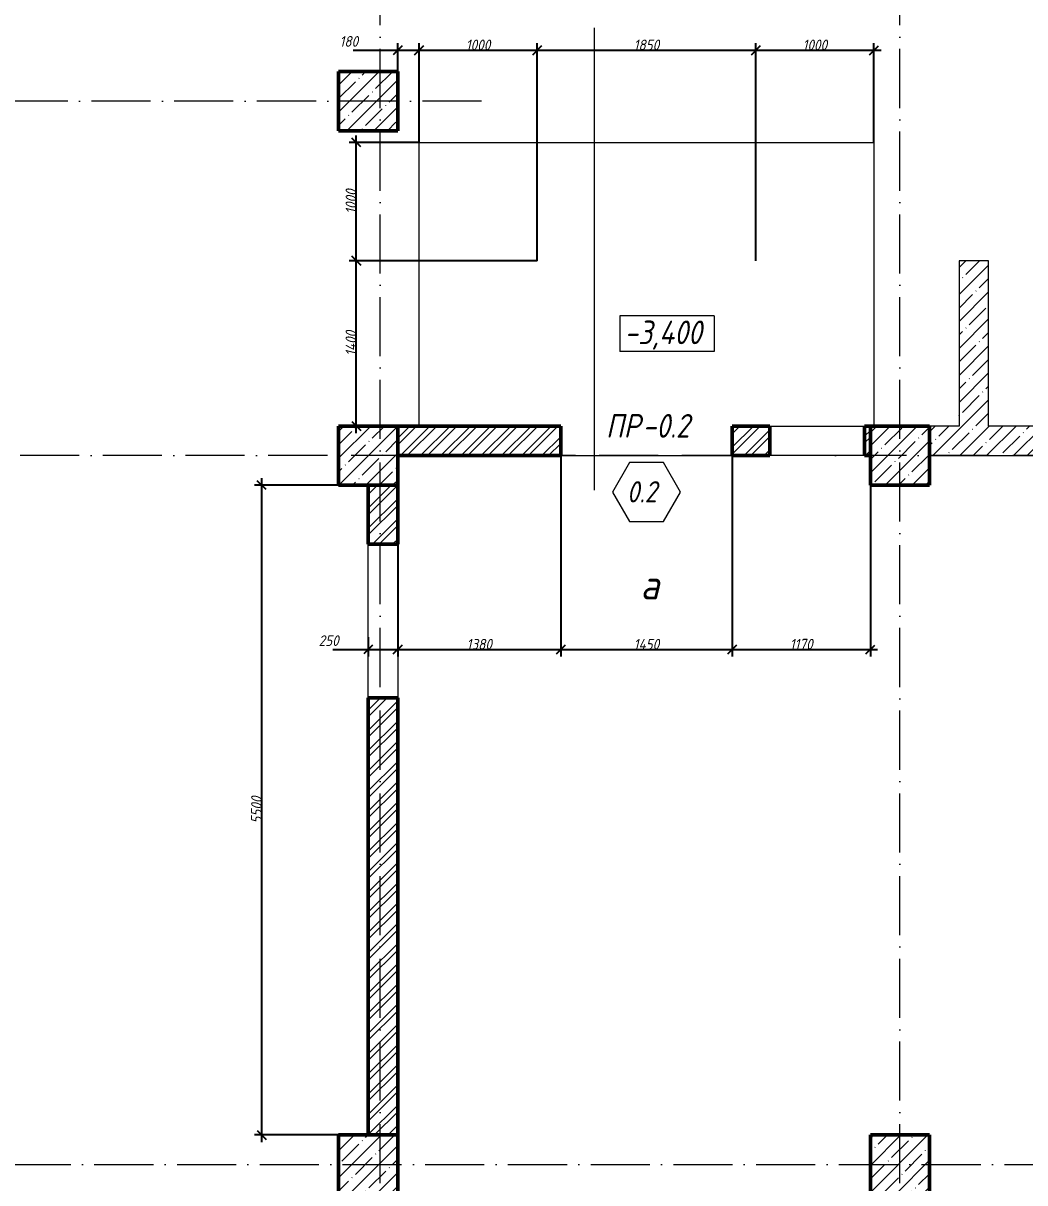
# Model space of a CAD drawing. Header units: millimetres. Extents: x -12989 to 629078, y -109036 to 555275.
# Drawn here: x 516069 to 524545, y 454454 to 464269 of the extents above; entities that cross this region are included whole.
import ezdxf

# ---------------------------------------------------------------- set-up
doc = ezdxf.new("R2010")
doc.units = ezdxf.units.MM
doc.linetypes.add('200_ШТРИХ_ш1п0_6_', pattern=[160, 100, -60])
doc.linetypes.add('50_200_ШТРИХ_1Т_ш5_п1_п1_', pattern=[700, 500, -100, 0, -100])
for name, color, linetype, lineweight in [('A-____-____-DIMS', 7, 'Continuous', 9), ('A-____-NOTE-TEXT', 7, 'Continuous', 9), ('A-DOOR-____-IDEN', 7, 'Continuous', 9), ('A-FLOR-____-OTLN', 7, 'Continuous', 9), ('A-GENM-____-IDEN', 7, 'Continuous', 9), ('A-GENM-____-OTLN', 7, 'Continuous', 9), ('A-WALL-____-MCUT-1', 7, 'Continuous', 9), ('A-WALL-____-MCUT-2', 7, 'Continuous', 50), ('A-WALL-____-PATT-1', 7, 'Continuous', 9), ('G-____-____-DIMS', 7, 'Continuous', 9), ('S-COLS-____-MCUT', 7, 'Continuous', 50), ('S-COLS-____-OTLN', 7, 'Continuous', 9), ('S-GRID-____-OTLN-1', 7, '50_200_ШТРИХ_1Т_ш5_п1_п1_', 9)]:
    doc.layers.add(name, color=color, linetype=linetype, lineweight=lineweight)
for name, color, linetype, lineweight, true_color in [('A-DETL-GENF-OTLN-4', 9, '200_ШТРИХ_ш1п0_6_', 9, 0x808080), ('A-DETL-GENF-OTLN-5', 7, 'Continuous', 5, 0xc0c0c0), ('A-WALL-____-OTLN-1', 7, 'Continuous', 9, 0x800000), ('A-WALL-____-PATT-2', 7, 'Continuous', 9, 0x787878)]:
    doc.layers.add(name, color=color, linetype=linetype, lineweight=lineweight, true_color=true_color)
doc.styles.add('ISOCPEUR_I', font='isocpeui.ttf', dxfattribs={"width": 0.9, "height": 2.5})
doc.styles.add('ISOCPEUR_I_2', font='isocpeui.ttf', dxfattribs={"width": 0.85, "height": 2.3})
doc.styles.add('ISOCPEUR_I_6', font='isocpeui.ttf', dxfattribs={"width": 0.85, "height": 3.5})
doc.styles.add('ISOCPEUR_I_7', font='isocpeui.ttf', dxfattribs={"width": 0.9, "height": 90})
doc.dimstyles.new('ISO-1_8_0_9К_СРЕДНИЙ_Кладочные', dxfattribs={"dimscale": 304.8, "dimtxt": 89.638306, "dimasz": 0.246063, "dimexe": 0.19685, "dimexo": 0, "dimgap": 0, "dimtad": 1, "dimdec": 3, "dimrnd": 0.001, "dimdsep": 46, "dimtxsty": 'ISOCPEUR_I_7', "dimblk1": 'OBLIQUE', "dimblk2": 'OBLIQUE', "dimsah": 1, "dimcen": 0.09, "dimdle": 0.19685, "dimazin": 0, "dimtfac": 1, "dimtdec": 4, "dimtix": 1, "dimtmove": 2, "dimatfit": 3, "dimfxl": 1, "dimtvp": 1, "dimtolj": 1, "dimtzin": 0, "dimarcsym": 2})
doc.dimstyles.new('ISO-1_8_0_9К_СРЕДНИЙ_Кладочные_2', dxfattribs={"dimscale": 304.8, "dimtxt": 89.638306, "dimasz": 0.246063, "dimexe": 0.19685, "dimexo": 0, "dimgap": 0, "dimtad": 1, "dimdec": 3, "dimrnd": 0.001, "dimdsep": 46, "dimtxsty": 'ISOCPEUR_I_7', "dimblk1": 'OBLIQUE', "dimblk2": 'OBLIQUE', "dimsah": 1, "dimcen": 0.09, "dimdle": 0.19685, "dimazin": 0, "dimtfac": 1, "dimtdec": 4, "dimtix": 1, "dimtmove": 1, "dimatfit": 3, "dimfxl": 1, "dimtvp": 1, "dimtolj": 1, "dimtzin": 0, "dimarcsym": 2})
pattern_1 = [(45, (513638.8, 428127.92), (-114.04925, 114.04925), []), (45, (513752.85, 428127.92), (-114.04925, 114.04925), [201.612, -40.322, 3.353, -36.97])]
pattern_2 = [(45, (513638.8, 428127.92), (-85.5366, 85.5366), []), (45, (513695.83, 428127.92), (-85.5366, 85.5366), [])]

# ---------------------------------------------------------------- blocks, each defined once
blk = doc.blocks.new('BSC_Колонна _Прямоугольная - 500х500-25976076-АР1_Кладочный план подвала в осях 1-64_А-ГГ')
at = {"layer": 'S-COLS-____-OTLN'}
h = blk.add_hatch(dxfattribs=at)
h.set_pattern_fill('FP_6', color=256, style=0, pattern_type=2)
h.set_pattern_definition([(45, (-9850, -32481.04), (-114.04925, 114.04925), []), (45, (-9735.95, -32481.04), (-114.04925, 114.04925), [201.613, -40.323, 3.353, -36.97])])
h.paths.add_polyline_path([(-250, -250), (250, -250), (250, 250), (-250, 250)], flags=0)
at = {"layer": 'S-COLS-____-MCUT'}
for p, q in [((250, 250), (-250, 250)), ((-250, 250), (-250, -250)), ((250, -250), (250, 250)), ((-250, -250), (250, -250))]:
    blk.add_line(p, q, dxfattribs=at)
blk = doc.blocks.new('BSC_Колонна _Прямоугольная - 500х500-V1-АР1_Кладочный план подвала в осях 1-64_А-ГГ')
at = {"layer": 'S-COLS-____-OTLN'}
h = blk.add_hatch(dxfattribs=at)
h.set_pattern_fill('FP_8', color=256, style=0, pattern_type=2)
h.set_pattern_definition([(45, (-9850, -26481.04), (-114.04925, 114.04925), []), (45, (-9735.95, -26481.04), (-114.04925, 114.04925), [201.613, -40.323, 3.353, -36.97])])
h.paths.add_polyline_path([(-250, -250), (250, -250), (250, 250), (-250, 250)], flags=0)
at = {"layer": 'S-COLS-____-MCUT'}
for p, q in [((250, 250), (-250, 250)), ((-250, 250), (-250, -250)), ((250, -250), (250, 250)), ((-250, -250), (250, -250))]:
    blk.add_line(p, q, dxfattribs=at)
blk = doc.blocks.new('BSC_Колонна _Прямоугольная - 500х500-V43-АР1_Кладочный план подвала в осях 1-64_А-ГГ')
at = {"layer": 'S-COLS-____-OTLN'}
h = blk.add_hatch(dxfattribs=at)
h.set_pattern_fill('FP_54', color=256, style=0, pattern_type=2)
h.set_pattern_definition([(45, (-5350, -32481.04), (-114.04925, 114.04925), []), (45, (-5235.95, -32481.04), (-114.04925, 114.04925), [201.613, -40.323, 3.353, -36.97])])
h.paths.add_polyline_path([(-250, -250), (250, -250), (250, 250), (-250, 250)], flags=0)
at = {"layer": 'S-COLS-____-MCUT'}
for p, q in [((250, 250), (-250, 250)), ((-250, 250), (-250, -250)), ((250, -250), (250, 250)), ((-250, -250), (250, -250))]:
    blk.add_line(p, q, dxfattribs=at)
blk = doc.blocks.new('BSC_Колонна _Прямоугольная - 500х500-V45-АР1_Кладочный план подвала в осях 1-64_А-ГГ')
at = {"layer": 'S-COLS-____-OTLN'}
h = blk.add_hatch(dxfattribs=at)
h.set_pattern_fill('FP_56', color=256, style=0, pattern_type=2)
h.set_pattern_definition([(45, (-5350, -26481.04), (-114.0493, 114.0493), []), (45, (-5235.95, -26481.04), (-114.0493, 114.0493), [201.613, -40.323, 3.353, -36.97])])
h.paths.add_polyline_path([(-250, -250), (250, -250), (250, 250), (-250, 250)], flags=0)
at = {"layer": 'S-COLS-____-MCUT'}
for p, q in [((250, 250), (-250, 250)), ((-250, 250), (-250, -250)), ((250, -250), (250, 250)), ((-250, -250), (250, -250))]:
    blk.add_line(p, q, dxfattribs=at)
blk = doc.blocks.new('BSC_Колонна _Прямоугольная - 500х500-V55-АР1_Кладочный план подвала в осях 1-64_А-ГГ')
at = {"layer": 'S-COLS-____-OTLN'}
h = blk.add_hatch(dxfattribs=at)
h.set_pattern_fill('FP_66', color=256, style=0, pattern_type=2)
h.set_pattern_definition([(45, (-5350, -35481.04), (-114.04925, 114.04925), []), (45, (-5235.95, -35481.04), (-114.04925, 114.04925), [201.613, -40.323, 3.353, -36.97])])
h.paths.add_polyline_path([(-250, -250), (250, -250), (250, 250), (-250, 250)], flags=0)
at = {"layer": 'S-COLS-____-MCUT'}
for p, q in [((250, 250), (-250, 250)), ((-250, 250), (-250, -250)), ((250, -250), (250, 250)), ((-250, -250), (250, -250))]:
    blk.add_line(p, q, dxfattribs=at)
blk = doc.blocks.new('АР_Перемычка - АР_Перемычка-28769347-АР1_Кладочный план подвала в осях 1-64_А-ГГ')
at = {"layer": 'A-GENM-____-OTLN'}
blk.add_line((-250, -125), (-243, -125), dxfattribs=at)
blk = doc.blocks.new('DET_L_Имитация разреза_ISO2-5 - Вправо-27490000-АР1_Кладочный план подвала в осях 1-64_А-ГГ')
at = {"layer": 'A-DETL-GENF-OTLN-5'}
blk.add_line((143.1, 0), (4056.9, 0), dxfattribs=at)
blk = doc.blocks.new('Высотные отметки - 9_5х3_5_h_-17668430-АР1_Кладочный план подвала в осях 1-64_А-ГГ')
at = {"layer": 'G-____-____-DIMS'}
for p, q in [((-4, 3), (-4, 0)), ((4, 3), (-4, 3)), ((4, 3), (4, 0)), ((4, 0), (-4, 0))]:
    blk.add_line(p, q, dxfattribs=at)
blk = doc.blocks.new('_Oblique')
at = {"color": 0, "linetype": 'ByBlock', "lineweight": -2}
blk.add_line((-0.5, -0.5), (0.5, 0.5), dxfattribs=at)
blk = doc.blocks.new('*D6318')
at = {"layer": 'A-____-____-DIMS', "color": 0, "lineweight": -2, "transparency": 16777216}
for p, q in [((519238.8, 463859), (519238.8, 464100.1)), ((519418.8, 463259), (519418.8, 464100.1)), ((518860.6, 464040.1), (519238.8, 464040.1)), ((519178.8, 464040.1), (519478.8, 464040.1))]:
    blk.add_line(p, q, dxfattribs=at)
at = {"layer": 'Defpoints', "color": 0, "transparency": 16777216}
for p in [(519418.8, 464040.1), (519238.8, 463859), (519418.8, 463259)]:
    blk.add_point(p, dxfattribs=at)
at = {"layer": 'A-____-____-DIMS', "color": 0, "lineweight": -2, "transparency": 16777216, "xscale": 75, "yscale": 75, "zscale": 75, "rotation": 180}
blk.add_blockref('_Oblique', (519238.8, 464040.1), dxfattribs=at)
at = {"layer": 'A-____-____-DIMS', "color": 0, "lineweight": -2, "transparency": 16777216, "xscale": 75, "yscale": 75, "zscale": 75}
blk.add_blockref('_Oblique', (519418.8, 464040.1), dxfattribs=at)
at = {"layer": 'A-____-____-DIMS', "color": 0, "transparency": 16777216, "insert": (518746.6, 464160.1), "char_height": 90, "width": 368.207, "attachment_point": 1, "line_spacing_factor": 1.149209, "style": 'ISOCPEUR_I_7'}
blk.add_mtext('\\A1;180', dxfattribs=at)
blk = doc.blocks.new('*D6319')
at = {"layer": 'A-____-____-DIMS', "color": 0, "lineweight": -2, "transparency": 16777216}
for p, q in [((519418.8, 463259), (519418.8, 464100.1)), ((520418.8, 462259), (520418.8, 464100.1)), ((519358.8, 464040.1), (520478.8, 464040.1))]:
    blk.add_line(p, q, dxfattribs=at)
at = {"layer": 'Defpoints', "color": 0, "transparency": 16777216}
for p in [(520418.8, 464040.1), (519418.8, 463259), (520418.8, 462259)]:
    blk.add_point(p, dxfattribs=at)
at = {"layer": 'A-____-____-DIMS', "color": 0, "lineweight": -2, "transparency": 16777216, "xscale": 75, "yscale": 75, "zscale": 75, "rotation": 180}
blk.add_blockref('_Oblique', (519418.8, 464040.1), dxfattribs=at)
at = {"layer": 'A-____-____-DIMS', "color": 0, "lineweight": -2, "transparency": 16777216, "xscale": 75, "yscale": 75, "zscale": 75}
blk.add_blockref('_Oblique', (520418.8, 464040.1), dxfattribs=at)
at = {"layer": 'A-____-____-DIMS', "color": 0, "transparency": 16777216, "insert": (519918.8, 464085.1), "char_height": 90, "width": 504.733, "attachment_point": 5, "style": 'ISOCPEUR_I_7'}
blk.add_mtext('\\A1;1000', dxfattribs=at)
blk = doc.blocks.new('*D6320')
at = {"layer": 'A-____-____-DIMS', "color": 0, "lineweight": -2, "transparency": 16777216}
for p, q in [((520418.8, 462259), (520418.8, 464100.1)), ((522268.8, 462259), (522268.8, 464100.1)), ((520358.8, 464040.1), (522328.8, 464040.1))]:
    blk.add_line(p, q, dxfattribs=at)
at = {"layer": 'Defpoints', "color": 0, "transparency": 16777216}
for p in [(522268.8, 464040.1), (520418.8, 462259), (522268.8, 462259)]:
    blk.add_point(p, dxfattribs=at)
at = {"layer": 'A-____-____-DIMS', "color": 0, "lineweight": -2, "transparency": 16777216, "xscale": 75, "yscale": 75, "zscale": 75, "rotation": 180}
blk.add_blockref('_Oblique', (520418.8, 464040.1), dxfattribs=at)
at = {"layer": 'A-____-____-DIMS', "color": 0, "lineweight": -2, "transparency": 16777216, "xscale": 75, "yscale": 75, "zscale": 75}
blk.add_blockref('_Oblique', (522268.8, 464040.1), dxfattribs=at)
at = {"layer": 'A-____-____-DIMS', "color": 0, "transparency": 16777216, "insert": (521343.8, 464085.1), "char_height": 90, "width": 504.733, "attachment_point": 5, "style": 'ISOCPEUR_I_7'}
blk.add_mtext('\\A1;1850', dxfattribs=at)
blk = doc.blocks.new('*D6321')
at = {"layer": 'A-____-____-DIMS', "color": 0, "lineweight": -2, "transparency": 16777216}
for p, q in [((522268.8, 462259), (522268.8, 464100.1)), ((523268.8, 463259), (523268.8, 464100.1)), ((522208.8, 464040.1), (523328.8, 464040.1))]:
    blk.add_line(p, q, dxfattribs=at)
at = {"layer": 'Defpoints', "color": 0, "transparency": 16777216}
for p in [(523268.8, 464040.1), (523268.8, 463259), (522268.8, 462259)]:
    blk.add_point(p, dxfattribs=at)
at = {"layer": 'A-____-____-DIMS', "color": 0, "lineweight": -2, "transparency": 16777216, "xscale": 75, "yscale": 75, "zscale": 75, "rotation": 180}
blk.add_blockref('_Oblique', (522268.8, 464040.1), dxfattribs=at)
at = {"layer": 'A-____-____-DIMS', "color": 0, "lineweight": -2, "transparency": 16777216, "xscale": 75, "yscale": 75, "zscale": 75}
blk.add_blockref('_Oblique', (523268.8, 464040.1), dxfattribs=at)
at = {"layer": 'A-____-____-DIMS', "color": 0, "transparency": 16777216, "insert": (522768.8, 464085.1), "char_height": 90, "width": 504.733, "attachment_point": 5, "style": 'ISOCPEUR_I_7'}
blk.add_mtext('\\A1;1000', dxfattribs=at)
blk = doc.blocks.new('*D6322')
at = {"layer": 'A-____-____-DIMS', "color": 0, "lineweight": -2, "transparency": 16777216}
for p, q in [((518888, 460799), (518888, 462319)), ((520418.8, 462259), (518828, 462259)), ((519238.8, 460859), (518828, 460859))]:
    blk.add_line(p, q, dxfattribs=at)
at = {"layer": 'Defpoints', "color": 0, "transparency": 16777216}
for p in [(518888, 462259), (520418.8, 462259), (519238.8, 460859)]:
    blk.add_point(p, dxfattribs=at)
at = {"layer": 'A-____-____-DIMS', "color": 0, "lineweight": -2, "transparency": 16777216, "xscale": 75, "yscale": 75, "zscale": 75}
for p, rotation in [((518888, 462259), 90), ((518888, 460859), 270)]:
    blk.add_blockref('_Oblique', p, dxfattribs=dict(at, rotation=rotation))
at = {"layer": 'A-____-____-DIMS', "color": 0, "transparency": 16777216, "insert": (518843, 461559), "char_height": 90, "width": 521.281, "attachment_point": 5, "rotation": 90, "style": 'ISOCPEUR_I_7'}
blk.add_mtext('\\A1;1400', dxfattribs=at)
blk = doc.blocks.new('*D6323')
at = {"layer": 'A-____-____-DIMS', "color": 0, "lineweight": -2, "transparency": 16777216}
for p, q in [((518888, 462199), (518888, 463319)), ((519418.8, 463259), (518828, 463259)), ((520418.8, 462259), (518828, 462259))]:
    blk.add_line(p, q, dxfattribs=at)
at = {"layer": 'Defpoints', "color": 0, "transparency": 16777216}
for p in [(518888, 463259), (519418.8, 463259), (520418.8, 462259)]:
    blk.add_point(p, dxfattribs=at)
at = {"layer": 'A-____-____-DIMS', "color": 0, "lineweight": -2, "transparency": 16777216, "xscale": 75, "yscale": 75, "zscale": 75}
for p, rotation in [((518888, 463259), 90), ((518888, 462259), 270)]:
    blk.add_blockref('_Oblique', p, dxfattribs=dict(at, rotation=rotation))
at = {"layer": 'A-____-____-DIMS', "color": 0, "transparency": 16777216, "insert": (518843, 462759), "char_height": 90, "width": 504.733, "attachment_point": 5, "rotation": 90, "style": 'ISOCPEUR_I_7'}
blk.add_mtext('\\A1;1000', dxfattribs=at)
blk = doc.blocks.new('Марка проема - марка проема-27336095-АР1_Кладочный план подвала в осях 1-64_А-ГГ')
at = {"layer": 'A-DOOR-____-IDEN'}
for p, q in [((-1.439, 0.159), (-2.877, -2.333)), ((1.439, 0.159), (-1.439, 0.159)), ((2.877, -2.333), (1.439, 0.159)), ((-2.877, -2.333), (-1.439, -4.825)), ((1.439, -4.825), (2.877, -2.333)), ((-1.439, -4.825), (1.439, -4.825))]:
    blk.add_line(p, q, dxfattribs=at)
blk = doc.blocks.new('*D6374')
at = {"layer": 'A-____-____-DIMS', "color": 0, "lineweight": -2, "transparency": 16777216}
for p, q in [((518738.8, 460359), (518028, 460359)), ((518088, 454799), (518088, 460419)), ((518738.8, 454859), (518028, 454859))]:
    blk.add_line(p, q, dxfattribs=at)
at = {"layer": 'Defpoints', "color": 0, "transparency": 16777216}
for p in [(518088, 460359), (518738.8, 460359), (518738.8, 454859)]:
    blk.add_point(p, dxfattribs=at)
at = {"layer": 'A-____-____-DIMS', "color": 0, "lineweight": -2, "transparency": 16777216, "xscale": 75, "yscale": 75, "zscale": 75}
for p, rotation in [((518088, 460359), 90), ((518088, 454859), 270)]:
    blk.add_blockref('_Oblique', p, dxfattribs=dict(at, rotation=rotation))
at = {"layer": 'A-____-____-DIMS', "color": 0, "transparency": 16777216, "insert": (518043, 457609), "char_height": 90, "width": 546.104, "attachment_point": 5, "rotation": 90, "style": 'ISOCPEUR_I_7'}
blk.add_mtext('\\A1;5500', dxfattribs=at)
blk = doc.blocks.new('*D6375')
at = {"layer": 'A-____-____-DIMS', "color": 0, "lineweight": -2, "transparency": 16777216}
for p, q in [((519238.8, 460609), (519238.8, 458907.7)), ((518988.8, 459073.7), (518988.8, 458907.7)), ((518688.4, 458967.7), (518988.8, 458967.7)), ((518928.8, 458967.7), (519298.8, 458967.7))]:
    blk.add_line(p, q, dxfattribs=at)
at = {"layer": 'Defpoints', "color": 0, "transparency": 16777216}
for p in [(519238.8, 460609), (518988.8, 459073.7), (519238.8, 458967.7)]:
    blk.add_point(p, dxfattribs=at)
at = {"layer": 'A-____-____-DIMS', "color": 0, "lineweight": -2, "transparency": 16777216, "xscale": 75, "yscale": 75, "zscale": 75, "rotation": 180}
blk.add_blockref('_Oblique', (518988.8, 458967.7), dxfattribs=at)
at = {"layer": 'A-____-____-DIMS', "color": 0, "lineweight": -2, "transparency": 16777216, "xscale": 75, "yscale": 75, "zscale": 75}
blk.add_blockref('_Oblique', (519238.8, 458967.7), dxfattribs=at)
at = {"layer": 'A-____-____-DIMS', "color": 0, "transparency": 16777216, "insert": (518569.7, 459087.7), "char_height": 90, "width": 409.578, "attachment_point": 1, "line_spacing_factor": 1.149209, "style": 'ISOCPEUR_I_7'}
blk.add_mtext('\\A1;250', dxfattribs=at)
blk = doc.blocks.new('*D6376')
at = {"layer": 'A-____-____-DIMS', "color": 0, "lineweight": -2, "transparency": 16777216}
for p, q in [((519238.8, 460609), (519238.8, 458907.7)), ((520618.8, 460601), (520618.8, 458907.7)), ((519178.8, 458967.7), (520678.8, 458967.7))]:
    blk.add_line(p, q, dxfattribs=at)
at = {"layer": 'Defpoints', "color": 0, "transparency": 16777216}
for p in [(519238.8, 460609), (520618.8, 460601), (520618.8, 458967.7)]:
    blk.add_point(p, dxfattribs=at)
at = {"layer": 'A-____-____-DIMS', "color": 0, "lineweight": -2, "transparency": 16777216, "xscale": 75, "yscale": 75, "zscale": 75, "rotation": 180}
blk.add_blockref('_Oblique', (519238.8, 458967.7), dxfattribs=at)
at = {"layer": 'A-____-____-DIMS', "color": 0, "lineweight": -2, "transparency": 16777216, "xscale": 75, "yscale": 75, "zscale": 75}
blk.add_blockref('_Oblique', (520618.8, 458967.7), dxfattribs=at)
at = {"layer": 'A-____-____-DIMS', "color": 0, "transparency": 16777216, "insert": (519928.8, 459012.7), "char_height": 90, "width": 504.733, "attachment_point": 5, "style": 'ISOCPEUR_I_7'}
blk.add_mtext('\\A1;1380', dxfattribs=at)
blk = doc.blocks.new('*D6377')
at = {"layer": 'A-____-____-DIMS', "color": 0, "lineweight": -2, "transparency": 16777216}
for p, q in [((520618.8, 460601), (520618.8, 458907.7)), ((522068.8, 460601), (522068.8, 458907.7)), ((520558.8, 458967.7), (522128.8, 458967.7))]:
    blk.add_line(p, q, dxfattribs=at)
at = {"layer": 'Defpoints', "color": 0, "transparency": 16777216}
for p in [(520618.8, 460601), (522068.8, 460601), (522068.8, 458967.7)]:
    blk.add_point(p, dxfattribs=at)
at = {"layer": 'A-____-____-DIMS', "color": 0, "lineweight": -2, "transparency": 16777216, "xscale": 75, "yscale": 75, "zscale": 75, "rotation": 180}
blk.add_blockref('_Oblique', (520618.8, 458967.7), dxfattribs=at)
at = {"layer": 'A-____-____-DIMS', "color": 0, "lineweight": -2, "transparency": 16777216, "xscale": 75, "yscale": 75, "zscale": 75}
blk.add_blockref('_Oblique', (522068.8, 458967.7), dxfattribs=at)
at = {"layer": 'A-____-____-DIMS', "color": 0, "transparency": 16777216, "insert": (521343.8, 459012.7), "char_height": 90, "width": 521.281, "attachment_point": 5, "style": 'ISOCPEUR_I_7'}
blk.add_mtext('\\A1;1450', dxfattribs=at)
blk = doc.blocks.new('*D6378')
at = {"layer": 'A-____-____-DIMS', "color": 0, "lineweight": -2, "transparency": 16777216}
for p, q in [((522068.8, 460601), (522068.8, 458907.7)), ((523238.8, 460609), (523238.8, 458907.7)), ((522008.8, 458967.7), (523298.8, 458967.7))]:
    blk.add_line(p, q, dxfattribs=at)
at = {"layer": 'Defpoints', "color": 0, "transparency": 16777216}
for p in [(522068.8, 460601), (523238.8, 460609), (523238.8, 458967.7)]:
    blk.add_point(p, dxfattribs=at)
at = {"layer": 'A-____-____-DIMS', "color": 0, "lineweight": -2, "transparency": 16777216, "xscale": 75, "yscale": 75, "zscale": 75, "rotation": 180}
blk.add_blockref('_Oblique', (522068.8, 458967.7), dxfattribs=at)
at = {"layer": 'A-____-____-DIMS', "color": 0, "lineweight": -2, "transparency": 16777216, "xscale": 75, "yscale": 75, "zscale": 75}
blk.add_blockref('_Oblique', (523238.8, 458967.7), dxfattribs=at)
at = {"layer": 'A-____-____-DIMS', "color": 0, "transparency": 16777216, "insert": (522653.8, 459013.3), "char_height": 90, "width": 463.361, "attachment_point": 5, "style": 'ISOCPEUR_I_7'}
blk.add_mtext('\\A1;1170', dxfattribs=at)

msp = doc.modelspace()

# ---------------------------------------------------------------- hatches: boundary and pattern name
at = {"layer": 'A-WALL-____-PATT-1'}
h = msp.add_hatch(dxfattribs=at)
h.set_pattern_fill('FP_1', color=256, style=0, pattern_type=2)
h.set_pattern_definition(pattern_1)
h.paths.add_polyline_path([(524238.8036, 460858.9591), (524238.8036, 462258.9591), (523988.8036, 462258.9591), (523988.8036, 460858.9591)], flags=0)
h = msp.add_hatch(dxfattribs=at)
h.set_pattern_fill('FP_1', color=256, style=0, pattern_type=2)
h.set_pattern_definition(pattern_1)
h.paths.add_polyline_path([(527538.8036, 460608.9591), (527538.8036, 460858.9591), (523738.8036, 460858.9591), (523738.8036, 460608.9591)], flags=0)
at = {"layer": 'A-WALL-____-PATT-2'}
h = msp.add_hatch(dxfattribs=at)
h.set_pattern_fill('FP_5', color=256, style=0, pattern_type=2)
h.set_pattern_definition(pattern_2)
h.paths.add_polyline_path([(523238.8036, 460608.9591), (523238.8036, 460858.9591), (523188.8036, 460858.9591), (523188.8036, 460608.9591)], flags=0)
h.paths.add_polyline_path([(522068.8036, 460608.9591), (522388.8036, 460608.9591), (522388.8036, 460858.9591), (522068.8036, 460858.9591)], flags=0)
h.paths.add_polyline_path([(520618.8036, 460608.9591), (520618.8036, 460858.9591), (519238.8036, 460858.9591), (519238.8036, 460608.9591)], flags=0)
h = msp.add_hatch(dxfattribs=at)
h.set_pattern_fill('FP_5', color=256, style=0, pattern_type=2)
h.set_pattern_definition(pattern_2)
h.paths.add_polyline_path([(519238.8036, 454858.9591), (519238.8036, 458558.9591), (518988.8036, 458558.9591), (518988.8036, 454858.9591)], flags=0)
h.paths.add_polyline_path([(518988.8036, 459858.9591), (519238.8036, 459858.9591), (519238.8036, 460358.9591), (518988.8036, 460358.9591)], flags=0)

# ---------------------------------------------------------------- linework, layer by layer
at = {"layer": 'A-FLOR-____-OTLN'}
for p, q in [((519418.8036, 460858.9591), (519418.8036, 463258.9591)), ((519418.8036, 463258.9591), (523268.8036, 463258.9591)), ((523268.8036, 463258.9591), (523268.8036, 460858.9591)), ((520618.8036, 460608.9591), (522068.8036, 460608.9591))]:
    msp.add_line(p, q, dxfattribs=at)
at = {"layer": 'A-WALL-____-MCUT-1'}
for p, q in [((524238.8036, 462258.9591), (523988.8036, 462258.9591)), ((523988.8036, 462258.9591), (523988.8036, 460858.9591)), ((524238.8036, 460858.9591), (524238.8036, 462258.9591)), ((523988.8036, 460858.9591), (523738.8036, 460858.9591)), ((525538.8036, 460858.9591), (524238.8036, 460858.9591)), ((523738.8036, 460608.9591), (527538.8036, 460608.9591))]:
    msp.add_line(p, q, dxfattribs=at)
at = {"layer": 'A-WALL-____-MCUT-2'}
for p, q in [((520618.8036, 460858.9591), (519238.8036, 460858.9591)), ((520618.8036, 460608.9591), (520618.8036, 460858.9591)), ((522388.8036, 460858.9591), (522068.8036, 460858.9591)), ((522068.8036, 460858.9591), (522068.8036, 460608.9591)), ((522388.8036, 460608.9591), (522388.8036, 460858.9591)), ((523238.8036, 460858.9591), (523188.8036, 460858.9591)), ((523188.8036, 460858.9591), (523188.8036, 460608.9591)), ((519238.8036, 460608.9591), (520618.8036, 460608.9591)), ((522068.8036, 460608.9591), (522388.8036, 460608.9591)), ((523188.8036, 460608.9591), (523238.8036, 460608.9591)), ((518988.8036, 460358.9591), (518988.8036, 459858.9591)), ((519238.8036, 459858.9591), (519238.8036, 460358.9591)), ((518988.8036, 459858.9591), (519238.8036, 459858.9591)), ((518988.8036, 458558.9591), (518988.8036, 454858.9591)), ((519238.8036, 458558.9591), (518988.8036, 458558.9591)), ((519238.8036, 454858.9591), (519238.8036, 458558.9591))]:
    msp.add_line(p, q, dxfattribs=at)
at = {"layer": 'A-WALL-____-OTLN-1'}
for p, q in [((522388.8036, 460858.9591), (523188.8036, 460858.9591)), ((523188.8036, 460608.9591), (522388.8036, 460608.9591)), ((518988.8036, 458558.9591), (518988.8036, 459858.9591)), ((519238.8036, 459858.9591), (519238.8036, 458558.9591))]:
    msp.add_line(p, q, dxfattribs=at)
at = {"layer": 'S-GRID-____-OTLN-1'}
for p, q in [((519088.8036, 423645.3108), (519088.8036, 478008.8768)), ((523488.8036, 423645.3108), (523488.8036, 478008.8768)), ((519947.2894, 463608.9591), (508970.0334, 463608.9591)), ((540346.5427, 460608.9591), (508970.0334, 460608.9591)), ((508970.0334, 454608.9591), (540346.5427, 454608.9591))]:
    msp.add_line(p, q, dxfattribs=at)

# ---------------------------------------------------------------- block references
at = {"layer": 'A-DETL-GENF-OTLN-4', "rotation": 89.99999999999994}
msp.add_blockref('DET_L_Имитация разреза_ISO2-5 - Вправо-27490000-АР1_Кладочный план подвала в осях 1-64_А-ГГ', (520904.2309, 460172.1514), dxfattribs=at)
at = {"layer": 'A-DOOR-____-IDEN', "xscale": 99.99999999999993, "yscale": 99.99999999999993, "zscale": 99.99999999999993}
msp.add_blockref('Марка проема - марка проема-27336095-АР1_Кладочный план подвала в осях 1-64_А-ГГ', (521343.8036, 460533.9591), dxfattribs=at)
at = {"layer": 'A-GENM-____-OTLN'}
msp.add_blockref('АР_Перемычка - АР_Перемычка-28769347-АР1_Кладочный план подвала в осях 1-64_А-ГГ', (520618.8036, 460733.9591), dxfattribs=at)
at = {"layer": 'G-____-____-DIMS', "xscale": 99.99999999999993, "yscale": 99.99999999999993, "zscale": 99.99999999999993}
msp.add_blockref('Высотные отметки - 9_5х3_5_h_-17668430-АР1_Кладочный план подвала в осях 1-64_А-ГГ', (521517.892, 461490.9004), dxfattribs=at)
at = {"layer": 'S-COLS-____-OTLN'}
for name, p in [('BSC_Колонна _Прямоугольная - 500х500-V55-АР1_Кладочный план подвала в осях 1-64_А-ГГ', (518988.8036, 463608.9591)), ('BSC_Колонна _Прямоугольная - 500х500-V43-АР1_Кладочный план подвала в осях 1-64_А-ГГ', (518988.8036, 460608.9591)), ('BSC_Колонна _Прямоугольная - 500х500-25976076-АР1_Кладочный план подвала в осях 1-64_А-ГГ', (523488.8036, 460608.9591)), ('BSC_Колонна _Прямоугольная - 500х500-V45-АР1_Кладочный план подвала в осях 1-64_А-ГГ', (518988.8036, 454608.9591)), ('BSC_Колонна _Прямоугольная - 500х500-V1-АР1_Кладочный план подвала в осях 1-64_А-ГГ', (523488.8036, 454608.9591))]:
    msp.add_blockref(name, p, dxfattribs=at)

# ---------------------------------------------------------------- texts
at = {"layer": 'A-____-NOTE-TEXT', "insert": (521291.8524, 459641.3916), "char_height": 250, "width": 223.670813, "attachment_point": 1, "style": 'ISOCPEUR_I'}
msp.add_mtext('\\fISOCPEUR|b0|i1|c204|p34|;\\W.9;а', dxfattribs=at)
at = {"layer": 'A-DOOR-____-IDEN', "insert": (521178.0145, 460392.7787), "char_height": 180, "width": 353.544187, "attachment_point": 1, "style": 'ISOCPEUR_I_6'}
msp.add_mtext('0.2', dxfattribs=at)
at = {"layer": 'A-GENM-____-IDEN', "char_height": 200, "attachment_point": 1, "style": 'ISOCPEUR_I_2'}
for s, insert, width in [('ПР', (521000.7969, 460961.0753), 375.18975), ('-0.2', (521310.3594, 460961.0753), 548.35425)]:
    msp.add_mtext(s, dxfattribs=dict(at, insert=insert, width=width))
at = {"layer": 'G-____-____-DIMS', "insert": (521157.3588, 461752.1916), "char_height": 200, "width": 865.279833, "attachment_point": 1, "line_spacing_factor": 1.149209, "style": 'ISOCPEUR_I_2'}
msp.add_mtext('-3,400', dxfattribs=at)

# ---------------------------------------------------------------- dimensions: what is measured, and where the dimension line sits
at = {"layer": 'A-____-____-DIMS'}
for base, p1, p2, override, picture, middle in [((519418.8036, 464040.1396), (519238.8036, 463858.9591), (519418.8036, 463258.9591), {"dimtxt": 400, "dimpost": '<>', "dimfxl": 626.418391}, '*D6318', (518930.6898, 464155.3017)), ((519238.8036, 458967.6791), (518988.8036, 459073.7451), (519238.8036, 460608.9591), {"dimtxt": 400, "dimpost": '<>', "dimfxl": 1555.436299}, '*D6375', (518774.4812, 459082.8411))]:
    dim = msp.add_linear_dim(base=base, p1=p1, p2=p2, dimstyle='ISO-1_8_0_9К_СРЕДНИЙ_Кладочные_2', override=override, dxfattribs=at)
    dim.commit()
    dim.dimension.update_dxf_attribs({"geometry": picture, "text_midpoint": middle, "dimtype": 160})
for base, p1, p2, override, picture, middle in [((520418.8036, 464040.1396), (519418.8036, 463258.9591), (520418.8036, 462258.9591), {"dimtxt": 400, "dimpost": '<>', "dimfxl": 1414.213562}, '*D6319', (519918.8036, 464085.1396)), ((522268.8036, 464040.1396), (520418.8036, 462258.9591), (522268.8036, 462258.9591), {"dimtxt": 400, "dimpost": '<>', "dimfxl": 1850}, '*D6320', (521343.8036, 464085.1396)), ((523268.8036, 464040.1396), (522268.8036, 462258.9591), (523268.8036, 463258.9591), {"dimtxt": 400, "dimpost": '<>', "dimfxl": 1414.213562}, '*D6321', (522768.8036, 464085.1396)), ((520618.8036, 458967.6791), (519238.8036, 460608.9591), (520618.8036, 460600.9591), {"dimtxt": 400, "dimpost": '<>', "dimfxl": 1380.023188}, '*D6376', (519928.8036, 459012.6791)), ((522068.8036, 458967.6791), (520618.8036, 460600.9591), (522068.8036, 460600.9591), {"dimtxt": 400, "dimpost": '<>', "dimfxl": 1450}, '*D6377', (521343.8036, 459012.6791)), ((523238.8036, 458967.6791), (522068.8036, 460600.9591), (523238.8036, 460608.9591), {"dimtxt": 400, "dimpost": '<>', "dimfxl": 1170.02735}, '*D6378', (522653.8036, 459013.2587))]:
    dim = msp.add_linear_dim(base=base, p1=p1, p2=p2, dimstyle='ISO-1_8_0_9К_СРЕДНИЙ_Кладочные', override=override, dxfattribs=at)
    dim.commit()
    dim.dimension.update_dxf_attribs({"geometry": picture, "text_midpoint": middle})
for base, p1, p2, override, picture, middle in [((518887.9943, 463258.9591), (520418.8036, 462258.9591), (519418.8036, 463258.9591), {"dimtxt": 400, "dimpost": '<>', "dimfxl": 1414.213562}, '*D6323', (518842.9943, 462758.9591)), ((518887.9943, 462258.9591), (519238.8036, 460858.9591), (520418.8036, 462258.9591), {"dimtxt": 400, "dimpost": '<>', "dimfxl": 1830.956034}, '*D6322', (518842.9943, 461558.9591)), ((518087.9943, 460358.9591), (518738.8036, 454858.9591), (518738.8036, 460358.9591), {"dimtxt": 400, "dimpost": '<>', "dimfxl": 5500}, '*D6374', (518042.9943, 457608.9591))]:
    dim = msp.add_linear_dim(base=base, p1=p1, p2=p2, angle=90, dimstyle='ISO-1_8_0_9К_СРЕДНИЙ_Кладочные', override=override, dxfattribs=at)
    dim.commit()
    dim.dimension.update_dxf_attribs({"geometry": picture, "text_midpoint": middle})

doc.saveas('drawing.dxf')
